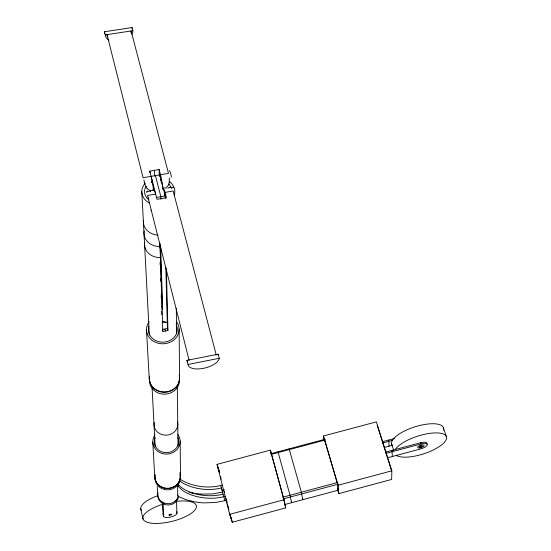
<?xml version="1.0" encoding="UTF-8"?>
<svg xmlns="http://www.w3.org/2000/svg" width="551" height="551" viewBox="0 0 551 551"><rect width="100%" height="100%" fill="white"/><g stroke="black" fill="none" stroke-linecap="round" stroke-linejoin="round"><path stroke-width="0.83" d="M389.047 446.214L388.737 440.035M323.974 440.091L323.527 435.965L376.374 421.873L391.837 470.823L391.658 479.446L338.803 493.641L337.832 490.349M392.319 456.51L392.036 450.394M169.212 182.684L169.329 178.014M225.552 496.203C213.568 499.654 200.412 498.669 188.897 493.985A101.494 37.144 -15.4 0 1 181.369 489.515C180.005 487.793 176.265 485.403 178.51 484.687A98.071 36.056 -15.4 0 0 186.555 490.59M168.523 184.86L165.83 188.235M147.076 191.369L146.814 192.588M167.766 188.166L169.233 187.554M382.201 441.778L394.454 438.506M179.922 478.957A100.502 37.62 -15.4 0 0 186.162 482.497C197.375 487.242 210.268 488.4 222.06 485.162M382.587 442.997L392.395 440.373M384.192 447.515L392.284 445.353M385.48 452.151L420.688 442.728A6.805 2.328 -17.7 0 1 426.708 444.23M385.865 453.377L421.095 443.948A6.805 2.328 -17.7 0 1 427.424 444.685A6.805 2.328 -17.7 0 1 420.716 448.907L387.443 457.819M177.587 484.956L177.753 496.169L185.797 499.599L194.82 501.865A68.386 24.547 -14.9 0 0 203.698 502.891L215.675 502.512L226.881 500.246M282.739 497.216L337.853 482.428M283.18 498.924L338.266 484.15M229.664 514.338L283.992 499.757L270.41 450.126L217.039 464.355L229.664 514.338L232.288 522.252L285.673 507.912L283.992 499.757M338.803 493.641L338.059 485.252L391.837 470.823M284.364 504.647L338.782 490.032M270.823 453.728L325.028 439.271M271.051 454.458L325.331 439.98M222.721 492.105L212.445 493.93L201.583 494.13M222.935 494.233C210.875 497.133 197.768 495.831 186.52 490.604M176.389 499.24L176.974 513.263A6.874 2.356 -13.7 0 1 170.342 517.107A6.874 2.356 -13.7 0 1 163.571 516.17L163.034 503.793L164.653 503.449M175.149 501.19L176.768 500.838M186.968 360.34L218.175 354.183L219.257 358.288A16.048 7.087 -14.4 0 1 203.443 368.337A16.048 7.087 -14.4 0 1 188.008 364.473L186.968 360.34A16.02 7.129 -14.4 0 0 187.712 362.159M188.008 364.473L219.257 358.288M149.934 190.853L153.963 190.143M163.034 189.427A12.508 1.329 79.5 0 1 165.08 192.395L173.145 190.983L216.157 354.582A13.947 6.206 -14.4 0 1 216.026 355.168M156.505 197.437L165.21 195.915L159.762 174.894L143.081 177.711L107.025 34.651A12.218 8.279 -12.9 0 0 107.789 36.786M149.872 172.8L149.803 171.134L159.143 169.529L160.486 174.708A12.432 1.302 79.6 0 1 162.869 189.289M160.486 174.708L168.503 173.324L131.076 30.966A12.218 8.279 -12.9 0 1 130.876 32.488M108.981 40.223A14.044 9.512 -12.9 0 1 105.227 34.927L104.428 31.765L132.04 27.55L132.867 30.691A14.044 9.512 -12.9 0 1 131.93 34.286M105.227 34.927L132.867 30.691M170.417 187.299L172.008 188.194M147.847 191.28L149.3 191.466M192.698 493.062L191.962 492.918M191.596 492.849L190.515 492.622M189.296 492.339L188.8 492.222M150.492 190.915L147.165 188.573M145.912 186.734L144.238 182.36M160.616 179.846L160.816 180.487L160.864 179.66L161.044 180.012L161.512 182.629M289.123 448.845L301.356 492.222L302.74 499.709L302.465 498.917M152.345 184.199L152.42 183.173M443.266 427.452L446.351 436.53M161.319 182.67L161.161 182.126M164.487 193.311L164.914 195.295M224.904 500.776L220.737 485.521M420.688 442.728L421.095 443.948M222.267 490.741L221.364 488C209.304 490.893 196.197 489.515 184.991 484.219A97.837 36.428 -15.4 0 1 179.516 480.727M229.402 513.091L231.599 519.731M277.986 451.813L290.026 495.259L291.555 502.712L291.3 501.913M217.039 464.355L219.112 470.768M217.735 466.911L219.546 472.503M391.623 443.954L393.8 450.78M377.208 425.262L391.238 469.679M323.527 435.965L338.059 485.252M337.474 488.654L338.197 491.106L337.563 484.074L324.146 438.534L324.415 441.055M271.064 452.688L283.613 498.545L285.673 507.912M165.08 192.395L166.45 197.678L157.007 199.331L149.803 171.134M224.457 491.843L224.567 492.257M224.402 491.637L224.546 492.208M155.444 175.638L160.858 196.673L160.933 199.248M152.971 189.138L153.385 190.756M230.972 517.237L232.288 522.252M218.899 470.12L219.518 472.593M220.565 476.718L221.192 479.191M225.986 498.159L227.232 503.104M227.653 504.757L228.899 509.703M223.885 489.598L224.009 490.087M151.814 181.961L151.973 182.677M223.871 489.529L223.961 489.887M160.148 245.092L162.166 306.948L162.662 308.959A11.661 10.166 -1.1 0 0 161.677 308.987M167.435 328.306L167.938 330.352A13.995 12.198 -1.1 0 1 162.814 331.337L162.311 329.291A11.661 10.166 -1.1 0 0 167.435 328.306L165.844 267.256M164.935 329.05L165.431 331.055M176.595 511.645L176.974 513.263M162.669 502.195L163.034 503.793M162.559 503.056L163.027 513.814L163.571 516.17M164.597 195.364L164.467 194.737M140.76 508.752L143.033 519.021M270.41 450.126L271.264 454.148M152.338 182.705L151.897 181.21L152 182.691M164.487 194.861L164.563 195.357M146.497 329.911L149.238 378.792M152.785 442.026L154.741 476.842M141.786 191.583L149.355 335.084M152.097 388.042L155.182 446.875M157.249 486.492L157.655 494.275M154.48 170.328L154.679 175.934M160.692 247.296L162.662 308.959M159.914 243.032L162.814 331.337M159.528 246.028L159.583 247.736M160.072 262.276L160.155 264.852M160.616 278.599L160.699 281.175M161.161 294.923L161.278 298.36M161.705 311.246L161.822 314.683M159.762 174.894L159.818 176.568M159.143 169.529L159.329 175.376M166.395 269.432L167.938 330.352M165.21 195.915L165.272 198.484M176.292 308.216L176.637 333.892M177.277 386.334L178.056 446.138M178.51 484.687L178.524 485.913M179.116 328.94L179.571 377.793M180.163 441.014L180.487 475.83M144.472 182.512A12.26 0.496 77.6 0 1 143.914 179.895M145.987 186.658A9.884 6.757 79.1 0 0 146.559 187.615A9.808 7.445 84.8 0 0 147.207 188.511M150.499 191.569A12.212 10.283 -40.3 0 1 150.168 191.417M151.132 176.32A12.446 1.219 79.6 0 1 153.488 190.198M169.522 170.507A12.205 5.193 86 0 1 171.389 177.174M165.135 187.622A12.225 9.002 -10.7 0 1 164.563 187.987M168.565 184.881A9.822 8.63 67.6 0 0 168.978 183.82A9.877 8.196 76.9 0 0 169.281 182.712M132.04 27.55A14.023 9.532 -12.9 0 1 131.985 28.411M104.89 33.425A14.023 9.532 -12.9 0 1 104.428 31.765M169.481 181.527A16.516 13.665 0.2 0 1 174.206 195.288M149.603 203.181A16.516 13.665 0.2 0 1 145.189 183.256M148.928 199.882A13.768 11.385 0.2 0 1 145.994 186.438M168.592 183.993A13.768 11.385 0.2 0 1 171.389 188.022M160.396 257.599A15.469 13.086 -0.3 0 1 144.665 243.032M160.031 246.545A15.69 13.21 -0.2 0 1 144.266 230.835M161.677 306.969A13.995 12.198 -1.1 0 1 162.166 306.948M158.027 235.139A15.917 13.341 -0.1 0 1 143.446 220.565M150.94 210.489A15.917 13.341 -0.1 0 1 151.663 210.138M189.103 360.478A13.947 6.206 -14.4 0 1 189.007 359.941L147.551 195.46L155.657 194.042A12.521 1.24 79.5 0 0 153.791 190.432M148.66 198.725A12.329 0.544 77.3 0 1 148.481 197.837M147.021 191.328A9.939 2.066 33.8 0 1 147.282 191.197M147.227 191.197A9.856 1.743 26.3 0 1 147.599 191.142M172.029 187.43A12.26 3.919 -84.3 0 1 173.737 187.657M169.088 187.746A9.753 2.762 -42.5 0 1 169.729 187.54M169.777 187.512A9.828 3.327 -49.8 0 1 170.349 187.402M218.175 354.183A16.02 7.129 -14.4 0 1 218.031 354.858M163.826 514.751A6.867 2.362 -13.7 0 1 163.027 513.814M141.366 510.419A27.385 9.615 -13.6 0 1 157.228 495.872M176.94 501.307A27.481 9.463 -13.7 0 1 191.335 513.277A27.481 9.463 -13.7 0 1 147.42 522.348A27.481 9.463 -13.7 0 1 163.192 504.151M162.18 321.846A9.911 8.685 -1.3 0 1 167.773 322.941M162.132 321.97A11.268 9.877 -1.3 0 1 167.731 322.872M177.567 421.99A11.915 10.82 -3.1 0 1 166.051 435.173A11.915 10.82 -3.1 0 1 154.211 422.459M179.364 378.406A14.946 13.341 -2.1 0 1 164.136 392.312A14.946 13.341 -2.1 0 1 149.521 378.117M179.385 380.293A14.905 13.314 -2.1 0 1 164.914 394.158A14.905 13.314 -2.1 0 1 149.59 381.278M179.227 375.341A15.173 13.541 -2.1 0 1 164.756 391.899A15.173 13.541 -2.1 0 1 149.459 376.168M176.348 321.46A16.316 14.285 -1.3 0 1 173.634 340.139A16.316 14.285 -1.3 0 1 152.138 340.373A16.316 14.285 -1.3 0 1 149.156 321.75M176.155 324.505A14.478 12.673 -1.3 0 1 163.73 342.137A14.478 12.673 -1.3 0 1 148.866 326.164M180.019 474.06A12.694 11.757 -4.8 0 1 167.931 488.496A12.694 11.757 -4.8 0 1 155.12 474.914M180.032 475.423A12.666 11.736 -4.9 0 1 168.592 489.798A12.666 11.736 -4.9 0 1 155.045 477.421M179.888 472.641A12.887 11.929 -4.8 0 1 168.503 488.289A12.887 11.929 -4.8 0 1 154.921 474.528M177.835 434.463A13.699 12.521 -3.6 0 1 175.569 450.849A13.699 12.521 -3.6 0 1 157.538 451.159A13.699 12.521 -3.6 0 1 155.003 434.856M177.677 437.136A12.156 11.11 -3.6 0 1 166.65 452.674A12.156 11.11 -3.6 0 1 155.155 437.652M178.035 494.998A10.999 3.623 74.7 0 1 177.629 495.831M201.563 494.144A68.166 24.905 -14.9 0 1 192.726 493.049M178.372 496.293A10.545 9.828 -5.5 0 1 165.947 503.518A10.545 9.828 -5.5 0 1 157.8 492.374M178.607 496.596A10.517 9.808 -5.6 0 1 166.512 504.861A10.517 9.808 -5.6 0 1 157.868 493.655M421.088 445.497A1.364 0.468 -17.7 0 1 420.131 445.793M392.477 445.545A27.116 9.477 -17.7 0 1 415.757 426.577A27.116 9.477 -17.7 0 1 443.279 430.138M395.522 449.217A27.213 9.326 -17.7 0 1 435.118 432.907A27.213 9.326 -17.7 0 1 436.736 448.142A27.213 9.326 -17.7 0 1 396.169 455.298M169.68 515.275A1.377 0.468 -13.7 0 0 171.616 514.4A1.377 0.468 -13.7 0 0 169.543 514.469A1.377 0.468 -13.7 0 0 169.68 515.275M419.442 447.929A3.402 1.164 -17.7 0 0 424.16 445.456A3.402 1.164 -17.7 0 0 419.111 445.924A3.402 1.164 -17.7 0 0 419.442 447.929M420.344 447.033A1.364 0.468 -17.7 0 0 422.224 446.041A1.364 0.468 -17.7 0 0 420.206 446.227A1.364 0.468 -17.7 0 0 420.344 447.033"/></g></svg>
